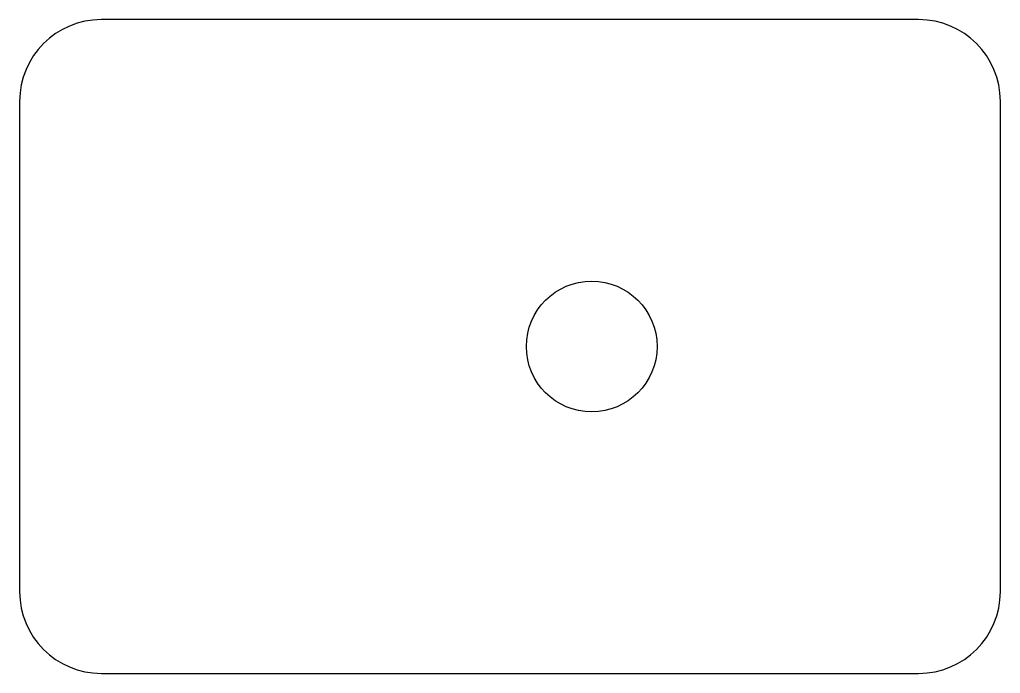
# Model space of a CAD drawing. Header units: metres. Extents: x 0 to 3, y 0 to 2.
import ezdxf

# ---------------------------------------------------------------- set-up
doc = ezdxf.new("R2010")
doc.units = ezdxf.units.M

msp = doc.modelspace()

# ---------------------------------------------------------------- linework, layer by layer
for p, q in [((2.75, 2), (0.25, 2)), ((0, 1.75), (0, 0.25)), ((3, 0.25), (3, 1.75)), ((0.25, 0), (2.75, 0))]:
    msp.add_line(p, q)
msp.add_circle((1.75, 1), 0.2)
for centre, start, end in [((0.25, 1.75), 90, 180), ((2.75, 1.75), 0, 90), ((0.25, 0.25), 180, 270), ((2.75, 0.25), 270, 0)]:
    msp.add_arc(centre, 0.25, start, end)

doc.saveas('drawing.dxf')
